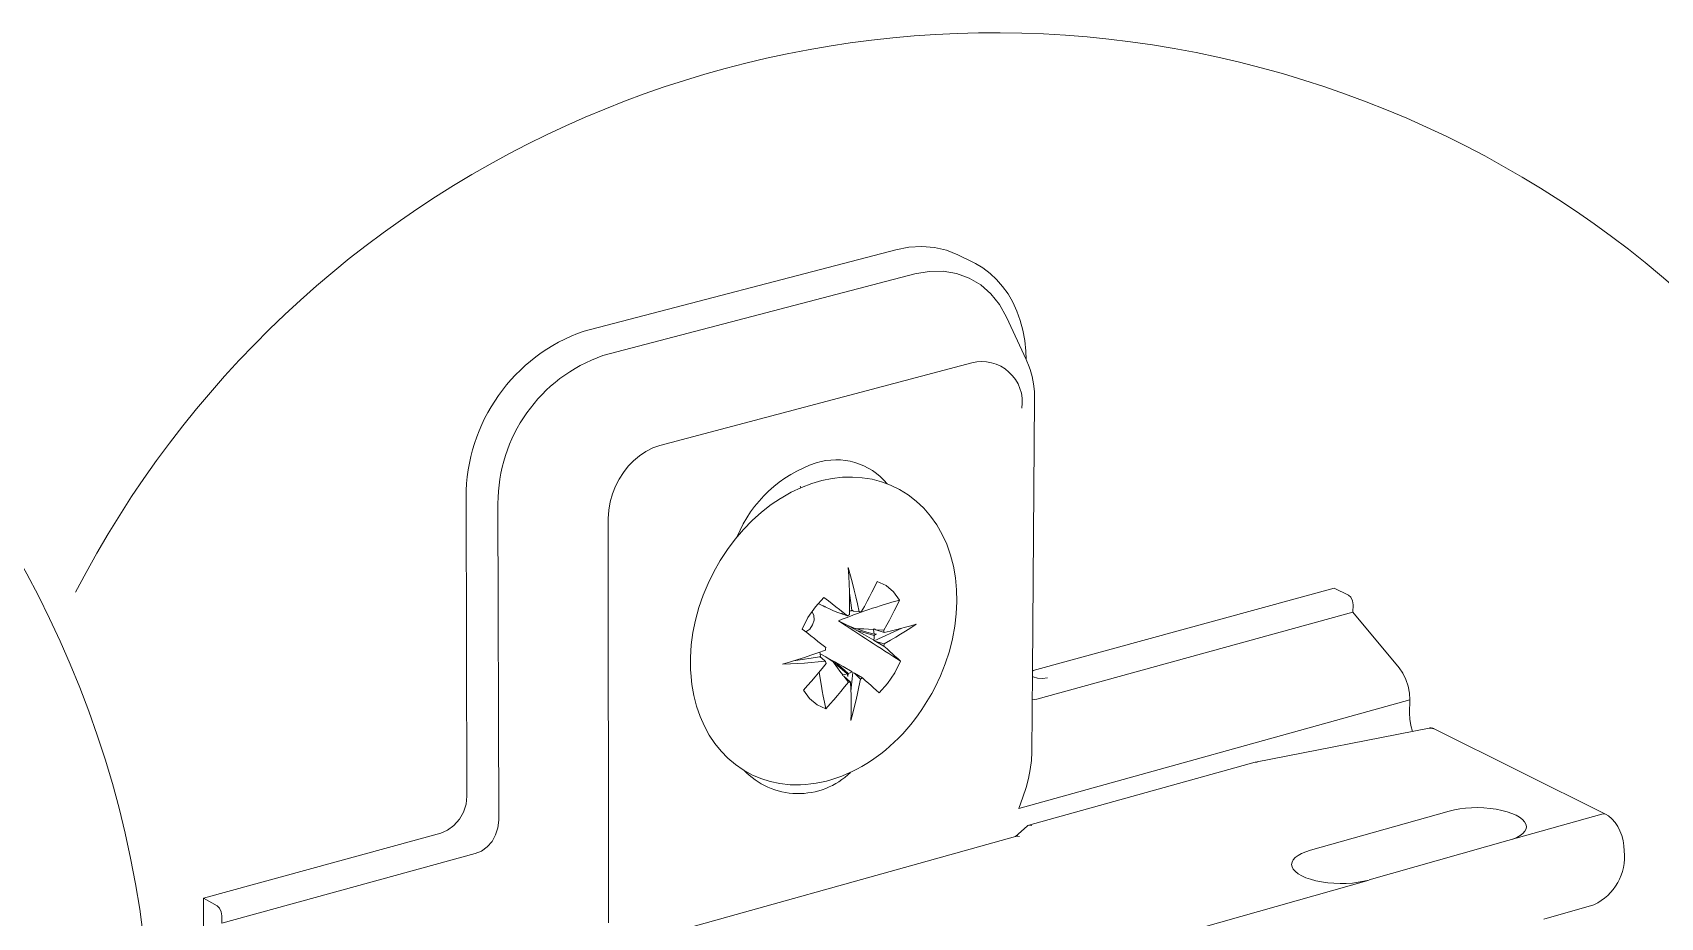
# Model space of a CAD drawing. Header units: metres. Extents: x -8.4 to 7.9, y -3.9 to 2.
# Drawn here: x 7.6978 to 7.84, y -2.307 to -2.2296 of the extents above; entities that cross this region are included whole.
import ezdxf

# ---------------------------------------------------------------- set-up
doc = ezdxf.new("R2010")
doc.units = ezdxf.units.M
doc.header["$MEASUREMENT"] = 0
doc.layers.add('PDF22_Geometry_Num_Penna__7', color=7, linetype='Continuous', lineweight=18)

msp = doc.modelspace()

# ---------------------------------------------------------------- linework, layer by layer
at = {"layer": 'PDF22_Geometry_Num_Penna__7', "color": 7, "linetype": 'Continuous', "lineweight": 18, "flags": 128}
for points in [[(7.54664929545804, -2.37601642876015, 0.2304081888433974), (7.617726899467507, -2.410525411937542, 2.414180422677264), (7.527287779587474, -2.320087245418936, 0.00740910550169877), (7.527332187707567, -2.322964749676418)], [(7.733434751606473, -2.299654953168023), (7.73403343153213, -2.299409226332865), (7.734585944597847, -2.298992235339871), (7.735061016479151, -2.298448657795432), (7.735421415837384, -2.297817214291754), (7.735647782376437, -2.297127689899766), (7.735714798786025, -2.296438165507779), (7.735647633451085, -2.27031144591635, -0.3194802685011603), (7.745959225006419, -2.255753992500201), (7.773202140130882, -2.24865025308383)], [(7.73643857600958, -2.301452780049248), (7.736991089075299, -2.30122790276374), (7.737497435281079, -2.300855589377138), (7.737915915527618, -2.30038200674938), (7.738233126533003, -2.299811622641105), (7.738437154268861, -2.299180179137427), (7.738504170678449, -2.298526396830554), (7.738437601044923, -2.270844598685965, -0.3195796360650998), (7.747608424383713, -2.257901496114123), (7.774863253536545, -2.250763503866185)], [(7.748070837609872, -2.272132951928964), (7.748117004469811, -2.271419599480234), (7.748242101767709, -2.270685397481854), (7.748431236968103, -2.269997362343413), (7.748717173649013, -2.269310816458519), (7.749031406147306, -2.268698733250945), (7.74940371953391, -2.268110478100112), (7.749822199780449, -2.267569879062767), (7.750283868379836, -2.267093317927916), (7.750805107121079, -2.266652498878178), (7.751345706158426, -2.266292099519947), (7.751956300112455, -2.265976377768109), (7.752578808094852, -2.265763414510972), (7.779842572768964, -2.258543513317981, -0.5382089819634097), (7.78422544595606, -2.262495992230152)], [(7.772454534850584, -2.269107831200143, 0.3056984583420048), (7.766256261590429, -2.26728647411288, 0.2206795742493293), (7.759344486956187, -2.273726602148975)], [(7.771744756610366, -2.28738022758781), (7.77248938338357, -2.286565605897924), (7.773123805394341, -2.285630354670779), (7.77362121607884, -2.284611705245035, -0.004651419292275967), (7.768199141767075, -2.281088875981004), (7.768955086867231, -2.281472358769205), (7.768841903597704, -2.281426191909266)], [(7.829843069186812, -2.307168237309657), (7.834225942373895, -2.30591428582358, 0.3215928456771213), (7.836867580314517, -2.301205563960544), (7.836843752257773, -2.300763255657261), (7.836776735848185, -2.300301587057874), (7.836651638550287, -2.299871192782962), (7.836495266927913, -2.299454201789967), (7.836303153220427, -2.2990669958679), (7.836067851160094, -2.298721489045134), (7.835793828507556, -2.298414702814573), (7.835491510037634, -2.298154083443952), (7.835229401413465, -2.29800962584995), (7.820253169900067, -2.29054206179219), (7.820244234378788, -2.290530147763819), (7.820232320350418, -2.290530147763819), (7.820221895575593, -2.290530147763819), (7.820221895575593, -2.290518233735448), (7.820209981547221, -2.290518233735448), (7.82019806751885, -2.290518233735448), (7.82018615349048, -2.290507808960623), (7.820174239462108, -2.290507808960623), (7.820162325433736, -2.290507808960623), (7.820154879166004, -2.290498873439345), (7.820139986630539, -2.290498873439345), (7.82011913708089, -2.290486959410973), (7.820107223052518, -2.290486959410973), (7.820096798277695, -2.290486959410973), (7.820084884249321, -2.290486959410973), (7.820072970220951, -2.290486959410973), (7.820072970220951, -2.290475045382602), (7.820061056192579, -2.290475045382602), (7.82004020664293, -2.290475045382602), (7.820029781868105, -2.290475045382602), (7.820017867839733, -2.290475045382602), (7.820005953811363, -2.290475045382602), (7.819994039782991, -2.290475045382602), (7.819994039782991, -2.290460152847138), (7.81998212575462, -2.290460152847138), (7.819971700979795, -2.290460152847138), (7.819947872923053, -2.290460152847138), (7.819927023373404, -2.290460152847138), (7.819915109345032, -2.290460152847138), (7.819904684570207, -2.290460152847138), (7.819892770541835, -2.290460152847138), (7.819880856513465, -2.290475045382602), (7.819857028456721, -2.290475045382602), (7.819837668160617, -2.290475045382602), (7.819825754132247, -2.290475045382602), (7.819813840103875, -2.290475045382602)]]:
    msp.add_lwpolyline(points, format="xyb", dxfattribs=at)
for points in [[(7.778623916591939, -2.249081689836225), (7.777629095222937, -2.248682569885787), (7.776579171472718, -2.248447267825455), (7.775483080862561, -2.24835791261267), (7.774342312646012, -2.248426418275805), (7.773201544429463, -2.248651295561313)], [(7.779877570227305, -2.249689603133869), (7.778623618741228, -2.249081987686934)], [(7.782890925853109, -2.254538314830268), (7.782283310406174, -2.253442224220111), (7.781526769604599, -2.252490591203956), (7.780633217476754, -2.251711711599183), (7.779616057304556, -2.251114520927073), (7.778521455947945, -2.250719868737275), (7.777346434899827, -2.250524776522695), (7.776116311470495, -2.250538179804613), (7.774862359984419, -2.250763057090121)], [(7.779877719152659, -2.249689900984579), (7.780171102101302, -2.249837337085673), (7.780826373661722, -2.250230500021924), (7.781445903137029, -2.250707061156776), (7.782020755005942, -2.251249149447669), (7.782541993747185, -2.251847829373325), (7.783015576374944, -2.252512036455024), (7.783435545875032, -2.253235813678579), (7.783784031204891, -2.254001290001433), (7.784077414153532, -2.254817400944865), (7.784305269946134, -2.255687125015968), (7.784473555596878, -2.256591101918638), (7.784562910809663, -2.257524863892237), (7.784586738866406, -2.258230770073235), (7.782890479077044, -2.254538910531687)], [(7.784665222528303, -2.258398162171851), (7.784586292090343, -2.258231365774654)], [(7.784665371453657, -2.258398013246496), (7.784814296808297, -2.258746498576356), (7.784946840373927, -2.259108387188133), (7.785127040053042, -2.259730895170533), (7.78525213735094, -2.260375741956127), (7.785319153760528, -2.261031013516548), (7.785342981817272, -2.261695220598246), (7.785162782138156, -2.285460728691843)], [(7.776611041498611, -2.286938217135235), (7.777108452183113, -2.285900207413389), (7.777526932429654, -2.284841348141891), (7.777887331787885, -2.283755682306559), (7.778158375933331, -2.282659591696402), (7.778362403669189, -2.281573925861069), (7.778487500967088, -2.280489749279284), (7.778545581855396, -2.279415997472323), (7.778521753798654, -2.278369052229198), (7.7784204845575, -2.277328064000257), (7.778240284878383, -2.276321328602885), (7.777990090282585, -2.275341399769347), (7.777663943755923, -2.274401680781564), (7.777257377537752, -2.27353195671046), (7.776791241177727, -2.272696485470925), (7.776241706619103, -2.271931009148071), (7.775643026693445, -2.271228081474165), (7.774996690654302, -2.27062046602723), (7.774295252233945, -2.270079866989884), (7.77353871143237, -2.269601816601487), (7.772747917799227, -2.269219078440059), (7.771960102673177, -2.268924206237871), (7.771133566954918, -2.268708264473641), (7.770275756912187, -2.268575720908011), (7.769417946869456, -2.268517640019701), (7.76853630876998, -2.268539978822897), (7.767644245895682, -2.268642737317599), (7.766753672274931, -2.268822936996715), (7.765872034175456, -2.269080577860243), (7.764956143244414, -2.269433530950742), (7.76405365559529, -2.269849032690191), (7.763173506749362, -2.270358357403063), (7.763137764664248, -2.270382185459805)], [(7.764912210264796, -2.269456912231421), (7.764877957433227, -2.26938691731474), (7.764854129376485, -2.269321390158698)], [(7.763137913589603, -2.270381887609096), (7.762326270406809, -2.270922486646442), (7.761477395885357, -2.27159116148878), (7.760665752702564, -2.272313449458788), (7.759885383844245, -2.273104243091931), (7.759161606620689, -2.273950139106292), (7.758483996257074, -2.274855605262509), (7.757864466781768, -2.275804259771571), (7.757300039687679, -2.276799081140573), (7.756802629003178, -2.277814752059224), (7.756360320699895, -2.278863186555895), (7.755999921341664, -2.279936938362857), (7.755706538393022, -2.281030050465921), (7.75547868260042, -2.282115716301253), (7.755334225006419, -2.283199892883039), (7.755267208596829, -2.284297472746743), (7.755276144118109, -2.285369735300157), (7.755288058146481, -2.285630354670778)], [(7.748082453787535, -2.307508531745011), (7.748070539759163, -2.272132803003609)], [(7.769158667827026, -2.280557212464936), (7.769158667827026, -2.279824499720103), (7.769158667827026, -2.279157314131312), (7.769146753798654, -2.27852735988118), (7.769124414995457, -2.277894427123957), (7.769091651417436, -2.277191499450051), (7.769045484557499, -2.276434958648476), (7.769249512293357, -2.277146821843659), (7.7694177979441, -2.277802093404079), (7.769574169566474, -2.278397794822643), (7.769711180892743, -2.278989028480567), (7.769857127740292, -2.279611536462967), (7.770006053094932, -2.280309996376232)], [(7.770005457393514, -2.280309549600168), (7.770094812606298, -2.280297635571797), (7.77018565707263, -2.280297635571797), (7.770456701218076, -2.279825542197585), (7.770694981785501, -2.279384723147848), (7.770906455789091, -2.278988581704503), (7.771122397553321, -2.278582015486334), (7.771348764092374, -2.278142685690143), (7.771587044659801, -2.277654210526921)], [(7.771587044659801, -2.277653168049438), (7.772355499489747, -2.278015056661216), (7.773010771050168, -2.27856905898048), (7.773539456059143, -2.27928241142921), (7.773304153998811, -2.279769397338886), (7.773076298206209, -2.280219151909901), (7.772861845695526, -2.280625718128071), (7.772645903931298, -2.281021859571416), (7.772410601870965, -2.281449275339235), (7.772151471753889, -2.281922857966993)], [(7.766922106851029, -2.27904398193643), (7.766177480077823, -2.279870517654687), (7.765531144038682, -2.280807258135378), (7.765033733354181, -2.281821439800483)], [(7.768975638566173, -2.280658481706092), (7.76861523920794, -2.280377012785821), (7.768289092681278, -2.280105968640374), (7.767971881675892, -2.279858752551671), (7.767654670670507, -2.279620471984245), (7.767318099369018, -2.279349427838798), (7.766921957925674, -2.279044130861784)], [(7.769147349500073, -2.278671668549828), (7.769351377235931, -2.280160922096237), (7.769303721122447, -2.280230917012918)], [(7.785163079988865, -2.285460877617197), (7.785185418792062, -2.285460877617197), (7.785206268341711, -2.285448963588826), (7.811512442985483, -2.278230551649381)], [(7.811512442985483, -2.278230253798672), (7.812766394471558, -2.278851272527525)], [(7.812766096620849, -2.278851272527525), (7.812970124356709, -2.279035939967279), (7.813126495979081, -2.279348683212025), (7.81317266283902, -2.27968674376706)], [(7.76587218310081, -2.280277232798211), (7.766040468751554, -2.280603379324875), (7.766064296808296, -2.281021859571416), (7.7659391995104, -2.281449275339235), (7.765680069393324, -2.281812653204559), (7.765340519584742, -2.282059869293263)], [(7.766424845091882, -2.279564624976254), (7.767001186214343, -2.279858007924897)], [(7.767079669876238, -2.279882282757704), (7.767000739438278, -2.279858454700961), (7.76686372811201, -2.279779524263001)], [(7.766864025962717, -2.27977982211371), (7.767712900484171, -2.280195323853158)], [(7.767713347260236, -2.280195770629223), (7.768061832590095, -2.280323846434214), (7.768481802090183, -2.28046681477467)], [(7.768446060005069, -2.280434795823421), (7.768583071331338, -2.280513726261381), (7.76897623426759, -2.280658183855382)], [(7.769158965677735, -2.280556467838163), (7.769068121211403, -2.280602634698102), (7.768975787491528, -2.280657737079319)], [(7.769158965677735, -2.28024253319058), (7.769237896115693, -2.280230619162209), (7.769304912525283, -2.280230619162209)], [(7.769350930459868, -2.280160922096237), (7.769496877307415, -2.280242831041289)], [(7.770005457393514, -2.280309251749459), (7.769496132680641, -2.280242235339871)], [(7.785139996558896, -2.287999161361697), (7.785330621012837, -2.287976822558501), (7.785546562777067, -2.287933634205655), (7.81316179128813, -2.280323548583505)], [(7.8131737053165, -2.279686445916351), (7.81316179128813, -2.280323846434214), (7.81719320063826, -2.285213065827075)], [(7.765034477980955, -2.281821737651192), (7.765421683903022, -2.282127034628206), (7.765770169232881, -2.282398078773653), (7.766087380238267, -2.282645294862356), (7.766401612736558, -2.282895489458153), (7.766730737770314, -2.283156108828774), (7.767091137128546, -2.283439067002592)], [(7.769813343686027, -2.281935218771428), (7.768842350373768, -2.281425894058557)], [(7.769700011491147, -2.281778847149055), (7.768955384717942, -2.281472060918495)], [(7.771258962103524, -2.281856735109533), (7.770816653800241, -2.281822482277965), (7.770413066089165, -2.281798654221223), (7.769699713640436, -2.281779293925119)], [(7.769700160416501, -2.281778251447637), (7.770468615246448, -2.282016532015063), (7.771305575739528, -2.282272683625044), (7.771518538996665, -2.282272683625044)], [(7.769813343686027, -2.281934771995364), (7.770523717627664, -2.282150713759594), (7.771305575739528, -2.282388994327019), (7.771305575739528, -2.282590043555785), (7.771281747682786, -2.282792582038097)], [(7.769813939387444, -2.281935516622138), (7.77047963572269, -2.282319744037111), (7.771282343384205, -2.28279332666487), (7.771325531737053, -2.282827579496437)], [(7.771305128963466, -2.281786740192851), (7.771258962103524, -2.281856735109533), (7.771290236428, -2.282060762845391), (7.771305128963466, -2.282272236848981)], [(7.771305575739528, -2.281786889118206), (7.771451522587077, -2.281868798063258)], [(7.773719804663613, -2.281746232496389), (7.771326574214533, -2.282828919824628)], [(7.772152067455308, -2.281923602593767), (7.771450629034949, -2.281868500212549)], [(7.77145122473637, -2.281868351287195), (7.772183937481201, -2.282115567375899), (7.772163087931552, -2.282017276641835), (7.772152663156727, -2.281923453668412)], [(7.772183788555847, -2.282115269525189), (7.772727366100287, -2.281993150734384), (7.773190523953217, -2.28187847821131), (7.77362985374941, -2.281766784195329), (7.774060248024322, -2.281653600925803), (7.774511491848883, -2.281531482134997), (7.774985074476642, -2.281382556780356), (7.774511491848883, -2.281696789278648), (7.774060248024322, -2.281993150734384), (7.77362985374941, -2.282262705626284), (7.773202437981591, -2.282523324996905), (7.772739280128657, -2.282792879888806), (7.772195702584219, -2.283099666119366)], [(7.767090839277837, -2.283439067002592), (7.767067011221093, -2.283541825497295), (7.767056586446269, -2.283652030259729)], [(7.771517943295247, -2.282272683625044), (7.771304980038111, -2.282388845401665)], [(7.771462691988675, -2.282906807785106), (7.771325680662406, -2.282827877347146)], [(7.771462245212612, -2.282907403486524), (7.772163683632969, -2.283310991197602), (7.772184533182618, -2.283200786435167), (7.772194957957445, -2.283099517194011)], [(7.772195702584219, -2.28310011289543), (7.771462989839386, -2.282906509934397)], [(7.773620918228132, -2.284611258468971), (7.773370723632335, -2.28438787043701), (7.773135421572001, -2.284174907179873), (7.772919479807773, -2.283969390190469), (7.772693113268718, -2.283765362454611), (7.772445897180014, -2.283552399197474), (7.772162939006198, -2.283311140122956)], [(7.767067011221093, -2.28463463974965), (7.76641322891422, -2.28469272063796), (7.765805613467287, -2.284735908990806), (7.765238207866104, -2.28478356510429), (7.764649952715273, -2.284814839428766), (7.76400808443677, -2.284850581513879), (7.763306646016409, -2.284881855838353), (7.76400808443677, -2.284680806609589), (7.764639527940449, -2.284478268127277), (7.765229272344825, -2.28428615441979), (7.765793699438915, -2.284105954740674), (7.766389400857478, -2.283890012976445), (7.767056586446269, -2.28365173240902)], [(7.764254853749409, -2.284599642291309), (7.766570643014076, -2.284251156961449)], [(7.767090392501774, -2.288793529203352), (7.766323426925372, -2.288431640591575), (7.765656241336582, -2.28787763827231), (7.765124577820512, -2.287165775077127), (7.765496891207115, -2.28674580557704), (7.765837930269243, -2.286361578162066), (7.766153652021081, -2.286001178803835), (7.766448524223271, -2.285640779445604), (7.766762756721563, -2.28525655203063), (7.767114220558516, -2.284826157755718)], [(7.766570196238011, -2.284250561260031), (7.766719121592653, -2.28432949169799)], [(7.766570643014076, -2.284250561260031), (7.766616809874015, -2.284195458878814), (7.766592981817273, -2.284015259199698), (7.766570643014076, -2.283823145492211)], [(7.766581812415674, -2.283989495113345), (7.767079223100175, -2.284250114483967), (7.76774491943542, -2.284670083984054)], [(7.766719121592653, -2.284328449220508), (7.767067606922512, -2.284635235451068), (7.767091434979254, -2.284736504692224), (7.767113773782451, -2.284825859905009)], [(7.767137452913839, -2.284286303345144), (7.767925268039888, -2.284701805084593)], [(7.767745366211483, -2.284669339357281), (7.768108744076808, -2.285190578098524), (7.768321707333944, -2.285483961047167), (7.76857190192974, -2.28581010757383)], [(7.768571157302968, -2.285809809723121), (7.768763271010454, -2.285788960173472), (7.768955384717942, -2.28573981480644), (7.768309048678799, -2.285175387712351), (7.767746110838258, -2.284669041506572)], [(7.769011231725931, -2.285970053404714), (7.769045484557499, -2.285709434034093), (7.768457229406667, -2.285176281264478), (7.767925565890599, -2.284701209383174)], [(7.767925714815953, -2.284701358308529), (7.768594389658291, -2.285097499751874), (7.769394118812714, -2.285559168351261)], [(7.766503328753779, -2.285585677064386), (7.766594173220109, -2.286135211623011), (7.766707356489635, -2.286817289747267), (7.766784797674048, -2.287223855965436), (7.76686372811201, -2.287673610536452), (7.766967975860259, -2.288191870770603), (7.76709158390461, -2.288793529203352)], [(7.768673469021604, -2.285943693616943), (7.768536457695336, -2.285876677207355), (7.768570710526903, -2.285809660797766)], [(7.769249065517292, -2.286444380659246), (7.768672724394832, -2.285943991467652)], [(7.768673171170897, -2.285943395766234), (7.769069312614241, -2.286454209732653)], [(7.769010636024512, -2.285969755554005), (7.768955533643296, -2.285740410507858)], [(7.769394565588777, -2.28555946620197), (7.769226279938032, -2.285641375147022), (7.769046080258918, -2.285709880810157)], [(7.770106428783959, -2.286184356990043), (7.769982820739608, -2.286860478100113), (7.769857723441711, -2.287459158025769), (7.769734115397358, -2.288011671091487), (7.769598593324635, -2.288567162664298), (7.769440732448715, -2.289176267364779), (7.769269468290878, -2.289809200122003), (7.76929329634762, -2.289219455717625), (7.769303721122447, -2.288655028623536), (7.769303721122447, -2.288136768389386), (7.76929329634762, -2.287627443676513), (7.769284360826343, -2.287063016582424), (7.769248618741229, -2.286444976360665)], [(7.769284062975633, -2.287232046859942), (7.769440434598006, -2.285605781987263)], [(7.769586530370909, -2.285676521530718), (7.76944058352336, -2.285606526614036)], [(7.770287522015203, -2.286081747420695), (7.770558566160651, -2.286330452762946), (7.770808760756446, -2.286543416020082), (7.77104406281678, -2.286745954502394), (7.771258515327463, -2.286938068209881), (7.771486371120063, -2.28715400997411), (7.771745501237139, -2.287380376513164)], [(7.785162633212802, -2.285460579766488), (7.785107530831586, -2.292576233211231)], [(7.786451135381156, -2.286081747420695), (7.786020741106243, -2.28615025308383), (7.785605239366794, -2.286114510998716), (7.785218033444729, -2.285980478179539)], [(7.818132770700688, -2.28799990598847), (7.818098517869122, -2.287404204569906), (7.817973420571223, -2.286804035390704), (7.817781306863737, -2.286214290986326), (7.817510262718291, -2.285676670456072), (7.817193051712906, -2.285213512603139)], [(7.767090988203191, -2.288793678128706), (7.767463301589793, -2.288360305346702), (7.767802851398376, -2.287989481213645), (7.768097723600564, -2.287627592601868), (7.768403020577579, -2.287264214736545), (7.768727677850696, -2.286871051800292), (7.769068716912822, -2.286454060807298), (7.769159561379154, -2.286445125286019), (7.769248916591939, -2.286445125286019)], [(7.783952614706345, -2.297508343106228), (7.818132472849979, -2.287999459212406)], [(7.818379986789394, -2.290757258929647), (7.818231061434752, -2.290236020188403), (7.818141706221968, -2.289692442643964), (7.818108942643947, -2.28917567166336), (7.818132770700688, -2.287999161361697)], [(7.819813393327812, -2.290474598606538), (7.804633431929264, -2.293445659431624), (7.804621517900894, -2.293456084206449)], [(7.819947723997697, -2.290518829436867), (7.819880707588109, -2.290487555112392), (7.819813691178521, -2.290475641084021)], [(7.78510738190623, -2.292575935360522), (7.785061215046292, -2.293320562133726), (7.784948031776765, -2.294099441738498), (7.784790170900846, -2.294867896568445), (7.784586143164987, -2.295660179455135), (7.784316588273087, -2.296525435765599), (7.783953210407764, -2.297508343106228)], [(7.804621666826248, -2.293456828833222), (7.784833954955109, -2.298968556208483), (7.784755024517149, -2.298999830532957), (7.784688008107561, -2.29906088992836)], [(7.804790548178411, -2.293480061188546), (7.804714596247543, -2.293445808356979), (7.804634176556037, -2.293445808356979)], [(7.821576669526761, -2.297739028480567), (7.809455634912536, -2.301158354623123)], [(7.784687859182205, -2.29906088992836), (7.783658784981639, -2.299963377577484), (7.783740693926691, -2.299936571013649)], [(7.785095765728568, -2.298980917012918), (7.784970668430669, -2.298955599702629), (7.784833657104401, -2.298969002984547)], [(7.83492752971961, -2.297986095643917), (7.826705360889885, -2.300309331176315)], [(7.835229997114884, -2.298008732297822), (7.835084050267336, -2.297962565437883), (7.834927678644964, -2.297986393494626)], [(7.733434900531827, -2.299655548869441), (7.712686620123256, -2.30535045443091), (7.713894404749394, -2.306016150766155)], [(7.747561810747711, -2.310048006892348), (7.783658338205574, -2.299964271129612)], [(7.784010695594655, -2.299948187191311), (7.783873684268385, -2.299930316148754), (7.783739651449209, -2.299937762416486)], [(7.82670461626311, -2.300309480101669), (7.814573156874062, -2.30375561280806)], [(7.736438427084225, -2.301452482198539), (7.714312587145225, -2.307540550696259), (7.714300673116854, -2.306894214657118)], [(7.814572412247288, -2.303756357434834), (7.70952493484423, -2.333538449855923)], [(7.712686024421838, -2.30535045443091), (7.712709852478581, -2.30832002600245), (7.717587157843071, -2.314644885814049)], [(7.713893660122621, -2.306016299691509), (7.714097687858477, -2.306220327427367), (7.71424214545248, -2.306537538432752), (7.71430022634079, -2.30689495928389)]]:
    msp.add_lwpolyline(points, dxfattribs=at)
for points in [[(7.768481206388764, -2.280466367998605), (7.768493120417134, -2.280466367998605)], [(7.770287373089848, -2.28608219419676), (7.76958593466949, -2.285677117232136), (7.770107173410733, -2.286184952691462), (7.770198017877065, -2.28613580732443)]]:
    msp.add_lwpolyline(points, close=True, dxfattribs=at)
at = {"layer": 'PDF22_Geometry_Num_Penna__7', "color": 7, "linetype": 'Continuous', "lineweight": 18}
for centre, radius, start, end in [((7.781855056525219, -2.32009894097942), 0.09042677276574972, 207.2390016195625, 152.672799944061), ((7.786896256067098, -2.327566464296558), 0.05009744372469892, 105.4630215947088, 111.914211524026), ((7.764684481729815, -2.289644382871872), 0.006556148025045072, 223.3624379581852, 314.1325280910152)]:
    msp.add_arc(centre, radius, start, end, dxfattribs=at)
for centre, major_axis, ratio, start_param, end_param in [((7.766863157792124, -2.28206993938445), (0.006391749877330503, 0.01240111652374765), 0.7809082424841055, 2.223021190823177, 4.722343478586855), ((7.824214164888045, -2.299003296027535), (-0.004107262209378813, 0.0001061217227092675), 0.3828922369188226, 2.232061951480009, 5.419633941171478), ((7.811960345590044, -2.302472734746631), (-0.004159339967741594, 8.703233031808643e-05), 0.3819987276148568, 5.36670903722462, 8.5409519977555)]:
    msp.add_ellipse(centre, major_axis=major_axis, ratio=ratio, start_param=start_param, end_param=end_param, dxfattribs=at)

doc.saveas('drawing.dxf')
